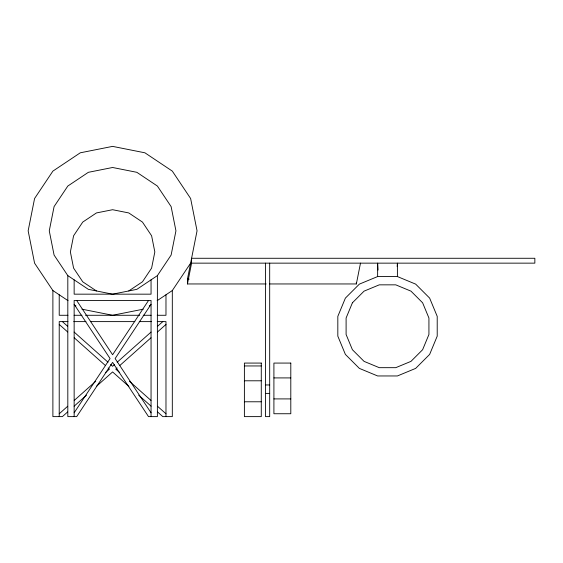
<?xml version="1.0" encoding="UTF-8"?>
<svg xmlns="http://www.w3.org/2000/svg" width="563" height="563" viewBox="0 0 563 563"><rect width="100%" height="100%" fill="white"/><g stroke="black" fill="none" stroke-linecap="round" stroke-linejoin="round"><path stroke-width="0.84" d="M397.196 266.609L397.401 263.146L397.401 276.56L415.663 284.125L429.646 298.108L437.212 316.371L437.212 336.146L429.646 354.409L415.663 368.392L397.401 375.957L377.632 375.957L359.363 368.392L345.386 354.409L337.821 336.146L337.821 316.371L345.386 298.108L359.363 284.125L377.632 276.56L397.401 276.56M266.215 283.956L187.451 283.956L187.451 279.079L197.05 230.83L190.625 198.514L172.313 171.117L144.916 152.805L112.6 146.38L80.284 152.805L52.887 171.117L34.575 198.514L28.15 230.83L34.575 263.146L52.887 290.543L68.024 300.663M187.451 283.956L191.589 263.146L191.589 258.276L534.85 258.276L534.85 263.146L190.625 263.146L172.313 290.543L157.176 300.663M269.712 283.956L356.351 283.956L360.489 263.146M74.147 412.799L110.067 358.561L74.147 304.323M148.519 300.501L112.6 354.739L76.681 300.501M151.053 304.323L115.133 358.561L151.053 412.799M157.387 275.617L171.117 255.067L175.938 230.83L171.117 206.593L157.387 186.043L136.837 172.313L112.6 167.493L88.363 172.313L67.813 186.043L54.083 206.593L49.262 230.83L54.083 255.067L67.813 275.617L88.363 289.347L112.6 294.168L136.837 289.347L157.387 275.617L157.387 416.62L148.519 416.62L112.6 362.382L76.681 416.62L67.813 416.62L67.813 275.617M59.221 413.791L67.694 406.254M74.217 400.448L95.731 381.299M105.513 372.6L109.426 369.117L108.117 367.956M114.556 364.55L112.6 366.288L110.644 364.55M117.167 362.227L151.067 332.057M157.591 326.259L162.806 321.614M67.609 411.975L62.394 416.62L52.887 416.62L52.887 290.543M74.133 406.176L86.519 395.149M96.301 386.45L112.6 371.946L128.899 386.45M117.083 367.956L115.774 369.117L119.687 372.6M119.687 365.633L150.983 337.786M157.506 331.98L165.979 324.443M128.758 290.951L142.46 281.803L151.609 268.101L154.825 251.942L151.609 235.784L142.46 222.082L128.758 212.934L112.6 209.718L96.442 212.934L82.74 222.082L73.591 235.784L70.375 251.942L73.591 268.101L82.74 281.803L96.442 290.951M149.244 305.962L150.687 304.998M143.22 309.193L112.6 315.28L81.98 309.193M187.451 279.079L189.203 279.079M67.968 315.28L59.221 315.28L59.221 294.78M74.098 315.28L81.973 315.28M85.47 315.28L139.73 315.28M143.227 315.28L151.102 315.28M157.232 315.28L165.979 315.28L165.979 294.78M67.968 321.614L59.221 321.614L59.221 416.62M73.746 321.614L85.97 321.614M90.333 321.614L134.867 321.614M139.23 321.614L151.454 321.614M157.232 321.614L165.979 321.614L165.979 416.62M244.391 365.95L261.281 365.95M273.907 377.914L290.797 377.914M244.391 380.792L261.281 380.792M265.504 384.951L269.684 384.951M265.504 393.396L269.684 393.396M273.907 398.907L290.797 398.907M244.391 401.778L261.281 401.778M74.513 304.998L75.956 305.962M62.394 321.614L67.609 326.259M74.133 332.057L108.033 362.227M129.469 381.299L150.983 400.448M157.506 406.254L165.979 413.791M59.221 324.443L67.694 331.98M74.217 337.786L105.513 365.633M138.681 395.149L151.067 406.176M157.591 411.975L162.806 416.62L172.313 416.62L172.313 290.543M378.033 270.064L377.632 263.146L377.632 276.56M356.351 282.33L356.351 283.956M269.684 263.146L269.684 416.62L265.504 416.62L265.504 263.146M151.053 279.846L151.053 294.168L74.147 294.168L74.147 279.846M151.053 416.62L151.053 300.501L74.147 300.501L74.147 416.62M352.403 302.803L346.104 318.018L346.104 334.499L352.403 349.714L364.057 361.369L379.279 367.674L395.754 367.674L410.976 361.369L422.623 349.714L428.929 334.499L428.929 318.018L422.623 302.803L410.976 291.148L395.754 284.843L379.279 284.843L364.057 291.148L352.403 302.803M261.281 363.072L244.391 363.072L244.391 416.62L261.281 416.62L261.281 363.072M290.797 363.072L273.907 363.072L273.907 413.742L290.797 413.742L290.797 363.072"/></g></svg>
